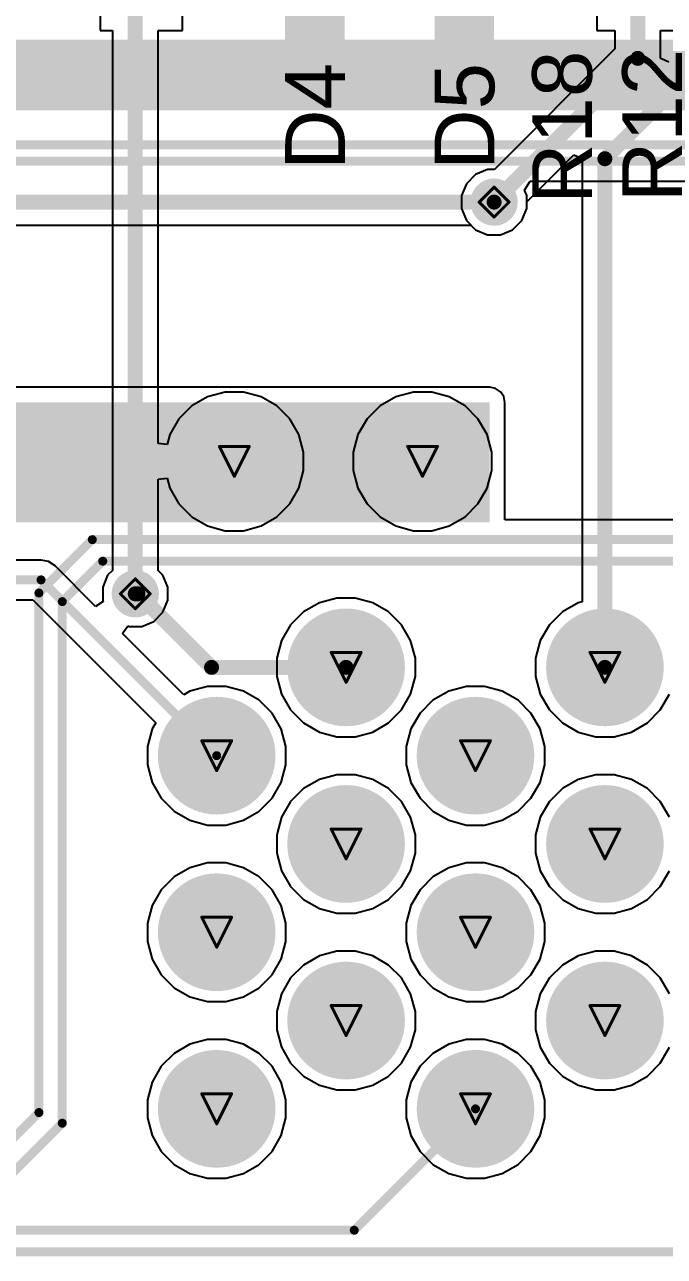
# Model space of a CAD drawing. Header units: inches. Extents: x -31 to 249, y -28 to 261.
# Drawn here: x 68.52 to 79.4, y 13.56 to 34.49 of the extents above; entities that cross this region are included whole.
import ezdxf

# ---------------------------------------------------------------- set-up
doc = ezdxf.new("R2010")
doc.units = ezdxf.units.IN
for name, color, linetype in [('Bottom Layer', 5, 'Continuous'), ('Bottom Solder', 6, 'Continuous'), ('Drill Drawing', 1, 'Continuous'), ('Multi-Layer', 9, 'Continuous'), ('Pad Holes', 156, 'Continuous'), ('Top Layer', 1, 'Continuous'), ('Top Overlay', 2, 'Continuous'), ('Top Paste', 8, 'Continuous'), ('Top Solder', 216, 'Continuous'), ('Via Holes', 16, 'Continuous')]:
    doc.layers.add(name, color=color, linetype=linetype)
doc.styles.add('Arial', font='', dxfattribs={"height": 0.2})
doc.styles.get('Arial').set_extended_font_data('Arial')

# ---------------------------------------------------------------- blocks, each defined once
blk = doc.blocks.new('SOD_323_32')
at = {"layer": 'Top Layer'}
for points in [[(-0.75, -0.45), (-1.55, -0.45), (-1.55, 0.45), (-0.75, 0.45)], [(1.55, -0.45), (0.75, -0.45), (0.75, 0.45), (1.55, 0.45)]]:
    blk.add_hatch(color=1, dxfattribs=at).paths.add_polyline_path(points)
at = {"layer": 'Top Overlay'}
for points in [[(-2.007, 0.482), (-0.914, 0.482), (-0.914, 0.787), (-2.007, 0.787)], [(-2.007, -0.508), (-1.575, -0.508), (-1.575, 0.508), (-2.007, 0.508)], [(-2.007, -0.788), (-0.914, -0.788), (-0.914, -0.483), (-2.007, -0.483)]]:
    blk.add_hatch(color=2, dxfattribs=at).paths.add_polyline_path(points)
at = {"layer": 'Top Paste'}
for points in [[(-0.75, -0.45), (-1.55, -0.45), (-1.55, 0.45), (-0.75, 0.45)], [(1.55, -0.45), (0.75, -0.45), (0.75, 0.45), (1.55, 0.45)]]:
    blk.add_hatch(color=8, dxfattribs=at).paths.add_polyline_path(points)
at = {"layer": 'Top Solder'}
for points in [[(-0.695, -0.505), (-1.605, -0.505), (-1.605, 0.505), (-0.695, 0.505)], [(1.605, -0.505), (0.695, -0.505), (0.695, 0.505), (1.605, 0.505)]]:
    blk.add_hatch(color=216, dxfattribs=at).paths.add_polyline_path(points)
at = {"layer": 'Top Overlay', "const_width": 0.127}
for points in [[(0.94, 0.737), (-0.914, 0.737)], [(0.94, 0.559), (0.94, 0.737)], [(0.94, -0.737), (0.94, -0.559)], [(0.94, -0.737), (-0.914, -0.737)]]:
    blk.add_lwpolyline(points, dxfattribs=at)
at = {"layer": 'Top Overlay', "const_width": 0.0635}
for points in [[(-0.946, 0.737, 1), (-0.883, 0.737, 1)], [(0.908, 0.737, 1), (0.972, 0.737, 1)], [(0.908, 0.737, 1), (0.972, 0.737, 1)], [(0.908, 0.559, 1), (0.972, 0.559, 1)], [(0.908, -0.559, 1), (0.972, -0.559, 1)], [(-0.946, -0.737, 1), (-0.883, -0.737, 1)], [(0.908, -0.737, 1), (0.972, -0.737, 1)], [(0.908, -0.737, 1), (0.972, -0.737, 1)]]:
    blk.add_lwpolyline(points, format="xyb", close=True, dxfattribs=at)
blk = doc.blocks.new('SOD_323_33')
at = {"layer": 'Top Layer'}
for points in [[(-0.75, -0.45), (-1.55, -0.45), (-1.55, 0.45), (-0.75, 0.45)], [(1.55, -0.45), (0.75, -0.45), (0.75, 0.45), (1.55, 0.45)]]:
    blk.add_hatch(color=1, dxfattribs=at).paths.add_polyline_path(points)
at = {"layer": 'Top Overlay'}
for points in [[(-2.007, 0.482), (-0.915, 0.482), (-0.915, 0.787), (-2.007, 0.787)], [(-2.007, -0.508), (-1.576, -0.508), (-1.576, 0.508), (-2.007, 0.508)], [(-2.007, -0.788), (-0.915, -0.788), (-0.915, -0.483), (-2.007, -0.483)]]:
    blk.add_hatch(color=2, dxfattribs=at).paths.add_polyline_path(points)
at = {"layer": 'Top Paste'}
for points in [[(-0.75, -0.45), (-1.55, -0.45), (-1.55, 0.45), (-0.75, 0.45)], [(1.55, -0.45), (0.75, -0.45), (0.75, 0.45), (1.55, 0.45)]]:
    blk.add_hatch(color=8, dxfattribs=at).paths.add_polyline_path(points)
at = {"layer": 'Top Solder'}
for points in [[(-0.695, -0.505), (-1.605, -0.505), (-1.605, 0.505), (-0.695, 0.505)], [(1.605, -0.505), (0.695, -0.505), (0.695, 0.505), (1.605, 0.505)]]:
    blk.add_hatch(color=216, dxfattribs=at).paths.add_polyline_path(points)
at = {"layer": 'Top Overlay', "const_width": 0.127}
for points in [[(0.94, 0.737), (-0.914, 0.737)], [(0.94, 0.559), (0.94, 0.737)], [(0.94, -0.737), (0.94, -0.559)], [(0.94, -0.737), (-0.914, -0.737)]]:
    blk.add_lwpolyline(points, dxfattribs=at)
at = {"layer": 'Top Overlay', "const_width": 0.0635}
for points in [[(-0.946, 0.737, 1), (-0.883, 0.737, 1)], [(0.908, 0.737, 1), (0.972, 0.737, 1)], [(0.908, 0.737, 1), (0.972, 0.737, 1)], [(0.908, 0.559, 1), (0.972, 0.559, 1)], [(0.908, -0.559, 1), (0.972, -0.559, 1)], [(-0.946, -0.737, 1), (-0.883, -0.737, 1)], [(0.908, -0.737, 1), (0.972, -0.737, 1)], [(0.908, -0.737, 1), (0.972, -0.737, 1)]]:
    blk.add_lwpolyline(points, format="xyb", close=True, dxfattribs=at)
blk = doc.blocks.new('1_1376430_8_40')
at = {"layer": 'Bottom Layer'}
h = blk.add_hatch(color=5, dxfattribs=at)
edge = h.paths.add_edge_path()
edge.add_arc((4.55, 8.225), 1, 0, 360)
h = blk.add_hatch(color=5, dxfattribs=at)
edge = h.paths.add_edge_path()
edge.add_arc((7.75, 8.225), 1, 0, 360)
h = blk.add_hatch(color=5, dxfattribs=at)
edge = h.paths.add_edge_path()
edge.add_arc((6.45, 4.725), 1, 0, 360)
h = blk.add_hatch(color=5, dxfattribs=at)
edge = h.paths.add_edge_path()
edge.add_arc((10.85, 4.725), 1, 0, 360)
h = blk.add_hatch(color=5, dxfattribs=at)
edge = h.paths.add_edge_path()
edge.add_arc((4.25, 3.225), 1, 0, 360)
h = blk.add_hatch(color=5, dxfattribs=at)
edge = h.paths.add_edge_path()
edge.add_arc((8.65, 3.225), 1, 0, 360)
h = blk.add_hatch(color=5, dxfattribs=at)
edge = h.paths.add_edge_path()
edge.add_arc((6.45, 1.725), 1, 0, 360)
h = blk.add_hatch(color=5, dxfattribs=at)
edge = h.paths.add_edge_path()
edge.add_arc((10.85, 1.725), 1, 0, 360)
h = blk.add_hatch(color=5, dxfattribs=at)
edge = h.paths.add_edge_path()
edge.add_arc((4.25, 0.225), 1, 0, 360)
h = blk.add_hatch(color=5, dxfattribs=at)
edge = h.paths.add_edge_path()
edge.add_arc((8.65, 0.225), 1, 0, 360)
h = blk.add_hatch(color=5, dxfattribs=at)
edge = h.paths.add_edge_path()
edge.add_arc((6.45, -1.275), 1, 0, 360)
h = blk.add_hatch(color=5, dxfattribs=at)
edge = h.paths.add_edge_path()
edge.add_arc((10.85, -1.275), 1, 0, 360)
h = blk.add_hatch(color=5, dxfattribs=at)
edge = h.paths.add_edge_path()
edge.add_arc((4.25, -2.775), 1, 0, 360)
h = blk.add_hatch(color=5, dxfattribs=at)
edge = h.paths.add_edge_path()
edge.add_arc((8.65, -2.775), 1, 0, 360)
at = {"layer": 'Bottom Solder'}
h = blk.add_hatch(color=6, dxfattribs=at)
edge = h.paths.add_edge_path()
edge.add_arc((4.55, 8.225), 1, 0, 360)
h = blk.add_hatch(color=6, dxfattribs=at)
edge = h.paths.add_edge_path()
edge.add_arc((7.75, 8.225), 1, 0, 360)
h = blk.add_hatch(color=6, dxfattribs=at)
edge = h.paths.add_edge_path()
edge.add_arc((6.45, 4.725), 1, 0, 360)
h = blk.add_hatch(color=6, dxfattribs=at)
edge = h.paths.add_edge_path()
edge.add_arc((10.85, 4.725), 1, 0, 360)
h = blk.add_hatch(color=6, dxfattribs=at)
edge = h.paths.add_edge_path()
edge.add_arc((4.25, 3.225), 1, 0, 360)
h = blk.add_hatch(color=6, dxfattribs=at)
edge = h.paths.add_edge_path()
edge.add_arc((8.65, 3.225), 1, 0, 360)
h = blk.add_hatch(color=6, dxfattribs=at)
edge = h.paths.add_edge_path()
edge.add_arc((6.45, 1.725), 1, 0, 360)
h = blk.add_hatch(color=6, dxfattribs=at)
edge = h.paths.add_edge_path()
edge.add_arc((10.85, 1.725), 1, 0, 360)
h = blk.add_hatch(color=6, dxfattribs=at)
edge = h.paths.add_edge_path()
edge.add_arc((4.25, 0.225), 1, 0, 360)
h = blk.add_hatch(color=6, dxfattribs=at)
edge = h.paths.add_edge_path()
edge.add_arc((8.65, 0.225), 1, 0, 360)
h = blk.add_hatch(color=6, dxfattribs=at)
edge = h.paths.add_edge_path()
edge.add_arc((6.45, -1.275), 1, 0, 360)
h = blk.add_hatch(color=6, dxfattribs=at)
edge = h.paths.add_edge_path()
edge.add_arc((10.85, -1.275), 1, 0, 360)
h = blk.add_hatch(color=6, dxfattribs=at)
edge = h.paths.add_edge_path()
edge.add_arc((4.25, -2.775), 1, 0, 360)
h = blk.add_hatch(color=6, dxfattribs=at)
edge = h.paths.add_edge_path()
edge.add_arc((8.65, -2.775), 1, 0, 360)
at = {"layer": 'Multi-Layer'}
h = blk.add_hatch(color=9, dxfattribs=at)
edge = h.paths.add_edge_path()
edge.add_arc((4.55, 8.225), 1, 0, 360)
h = blk.add_hatch(color=9, dxfattribs=at)
edge = h.paths.add_edge_path()
edge.add_arc((7.75, 8.225), 1, 0, 360)
h = blk.add_hatch(color=9, dxfattribs=at)
edge = h.paths.add_edge_path()
edge.add_arc((6.45, 4.725), 1, 0, 360)
h = blk.add_hatch(color=9, dxfattribs=at)
edge = h.paths.add_edge_path()
edge.add_arc((10.85, 4.725), 1, 0, 360)
h = blk.add_hatch(color=9, dxfattribs=at)
edge = h.paths.add_edge_path()
edge.add_arc((4.25, 3.225), 1, 0, 360)
h = blk.add_hatch(color=9, dxfattribs=at)
edge = h.paths.add_edge_path()
edge.add_arc((8.65, 3.225), 1, 0, 360)
h = blk.add_hatch(color=9, dxfattribs=at)
edge = h.paths.add_edge_path()
edge.add_arc((6.45, 1.725), 1, 0, 360)
h = blk.add_hatch(color=9, dxfattribs=at)
edge = h.paths.add_edge_path()
edge.add_arc((10.85, 1.725), 1, 0, 360)
h = blk.add_hatch(color=9, dxfattribs=at)
edge = h.paths.add_edge_path()
edge.add_arc((4.25, 0.225), 1, 0, 360)
h = blk.add_hatch(color=9, dxfattribs=at)
edge = h.paths.add_edge_path()
edge.add_arc((8.65, 0.225), 1, 0, 360)
h = blk.add_hatch(color=9, dxfattribs=at)
edge = h.paths.add_edge_path()
edge.add_arc((6.45, -1.275), 1, 0, 360)
h = blk.add_hatch(color=9, dxfattribs=at)
edge = h.paths.add_edge_path()
edge.add_arc((10.85, -1.275), 1, 0, 360)
h = blk.add_hatch(color=9, dxfattribs=at)
edge = h.paths.add_edge_path()
edge.add_arc((4.25, -2.775), 1, 0, 360)
h = blk.add_hatch(color=9, dxfattribs=at)
edge = h.paths.add_edge_path()
edge.add_arc((8.65, -2.775), 1, 0, 360)
at = {"layer": 'Pad Holes'}
h = blk.add_hatch(color=7, dxfattribs=at)
edge = h.paths.add_edge_path()
edge.add_arc((4.55, 8.225), 0.605, 0, 360)
h = blk.add_hatch(color=7, dxfattribs=at)
edge = h.paths.add_edge_path()
edge.add_arc((7.75, 8.225), 0.605, 0, 360)
h = blk.add_hatch(color=7, dxfattribs=at)
edge = h.paths.add_edge_path()
edge.add_arc((6.45, 4.725), 0.605, 0, 360)
h = blk.add_hatch(color=7, dxfattribs=at)
edge = h.paths.add_edge_path()
edge.add_arc((10.85, 4.725), 0.605, 0, 360)
h = blk.add_hatch(color=7, dxfattribs=at)
edge = h.paths.add_edge_path()
edge.add_arc((4.25, 3.225), 0.605, 0, 360)
h = blk.add_hatch(color=7, dxfattribs=at)
edge = h.paths.add_edge_path()
edge.add_arc((8.65, 3.225), 0.605, 0, 360)
h = blk.add_hatch(color=7, dxfattribs=at)
edge = h.paths.add_edge_path()
edge.add_arc((6.45, 1.725), 0.605, 0, 360)
h = blk.add_hatch(color=7, dxfattribs=at)
edge = h.paths.add_edge_path()
edge.add_arc((10.85, 1.725), 0.605, 0, 360)
h = blk.add_hatch(color=7, dxfattribs=at)
edge = h.paths.add_edge_path()
edge.add_arc((4.25, 0.225), 0.605, 0, 360)
h = blk.add_hatch(color=7, dxfattribs=at)
edge = h.paths.add_edge_path()
edge.add_arc((8.65, 0.225), 0.605, 0, 360)
h = blk.add_hatch(color=7, dxfattribs=at)
edge = h.paths.add_edge_path()
edge.add_arc((6.45, -1.275), 0.605, 0, 360)
h = blk.add_hatch(color=7, dxfattribs=at)
edge = h.paths.add_edge_path()
edge.add_arc((10.85, -1.275), 0.605, 0, 360)
h = blk.add_hatch(color=7, dxfattribs=at)
edge = h.paths.add_edge_path()
edge.add_arc((4.25, -2.775), 0.605, 0, 360)
h = blk.add_hatch(color=7, dxfattribs=at)
edge = h.paths.add_edge_path()
edge.add_arc((8.65, -2.775), 0.605, 0, 360)
at = {"layer": 'Top Layer'}
h = blk.add_hatch(color=1, dxfattribs=at)
edge = h.paths.add_edge_path()
edge.add_arc((4.55, 8.225), 1, 0, 360)
h = blk.add_hatch(color=1, dxfattribs=at)
edge = h.paths.add_edge_path()
edge.add_arc((7.75, 8.225), 1, 0, 360)
h = blk.add_hatch(color=1, dxfattribs=at)
edge = h.paths.add_edge_path()
edge.add_arc((6.45, 4.725), 1, 0, 360)
h = blk.add_hatch(color=1, dxfattribs=at)
edge = h.paths.add_edge_path()
edge.add_arc((10.85, 4.725), 1, 0, 360)
h = blk.add_hatch(color=1, dxfattribs=at)
edge = h.paths.add_edge_path()
edge.add_arc((4.25, 3.225), 1, 0, 360)
h = blk.add_hatch(color=1, dxfattribs=at)
edge = h.paths.add_edge_path()
edge.add_arc((8.65, 3.225), 1, 0, 360)
h = blk.add_hatch(color=1, dxfattribs=at)
edge = h.paths.add_edge_path()
edge.add_arc((6.45, 1.725), 1, 0, 360)
h = blk.add_hatch(color=1, dxfattribs=at)
edge = h.paths.add_edge_path()
edge.add_arc((10.85, 1.725), 1, 0, 360)
h = blk.add_hatch(color=1, dxfattribs=at)
edge = h.paths.add_edge_path()
edge.add_arc((4.25, 0.225), 1, 0, 360)
h = blk.add_hatch(color=1, dxfattribs=at)
edge = h.paths.add_edge_path()
edge.add_arc((8.65, 0.225), 1, 0, 360)
h = blk.add_hatch(color=1, dxfattribs=at)
edge = h.paths.add_edge_path()
edge.add_arc((6.45, -1.275), 1, 0, 360)
h = blk.add_hatch(color=1, dxfattribs=at)
edge = h.paths.add_edge_path()
edge.add_arc((10.85, -1.275), 1, 0, 360)
h = blk.add_hatch(color=1, dxfattribs=at)
edge = h.paths.add_edge_path()
edge.add_arc((4.25, -2.775), 1, 0, 360)
h = blk.add_hatch(color=1, dxfattribs=at)
edge = h.paths.add_edge_path()
edge.add_arc((8.65, -2.775), 1, 0, 360)
at = {"layer": 'Top Solder'}
h = blk.add_hatch(color=216, dxfattribs=at)
edge = h.paths.add_edge_path()
edge.add_arc((4.55, 8.225), 1, 0, 360)
h = blk.add_hatch(color=216, dxfattribs=at)
edge = h.paths.add_edge_path()
edge.add_arc((7.75, 8.225), 1, 0, 360)
h = blk.add_hatch(color=216, dxfattribs=at)
edge = h.paths.add_edge_path()
edge.add_arc((6.45, 4.725), 1, 0, 360)
h = blk.add_hatch(color=216, dxfattribs=at)
edge = h.paths.add_edge_path()
edge.add_arc((10.85, 4.725), 1, 0, 360)
h = blk.add_hatch(color=216, dxfattribs=at)
edge = h.paths.add_edge_path()
edge.add_arc((4.25, 3.225), 1, 0, 360)
h = blk.add_hatch(color=216, dxfattribs=at)
edge = h.paths.add_edge_path()
edge.add_arc((8.65, 3.225), 1, 0, 360)
h = blk.add_hatch(color=216, dxfattribs=at)
edge = h.paths.add_edge_path()
edge.add_arc((6.45, 1.725), 1, 0, 360)
h = blk.add_hatch(color=216, dxfattribs=at)
edge = h.paths.add_edge_path()
edge.add_arc((10.85, 1.725), 1, 0, 360)
h = blk.add_hatch(color=216, dxfattribs=at)
edge = h.paths.add_edge_path()
edge.add_arc((4.25, 0.225), 1, 0, 360)
h = blk.add_hatch(color=216, dxfattribs=at)
edge = h.paths.add_edge_path()
edge.add_arc((8.65, 0.225), 1, 0, 360)
h = blk.add_hatch(color=216, dxfattribs=at)
edge = h.paths.add_edge_path()
edge.add_arc((6.45, -1.275), 1, 0, 360)
h = blk.add_hatch(color=216, dxfattribs=at)
edge = h.paths.add_edge_path()
edge.add_arc((10.85, -1.275), 1, 0, 360)
h = blk.add_hatch(color=216, dxfattribs=at)
edge = h.paths.add_edge_path()
edge.add_arc((4.25, -2.775), 1, 0, 360)
h = blk.add_hatch(color=216, dxfattribs=at)
edge = h.paths.add_edge_path()
edge.add_arc((8.65, -2.775), 1, 0, 360)

msp = doc.modelspace()

# ---------------------------------------------------------------- hatches: boundary and pattern name
at = {"layer": 'Bottom Layer'}
for points in [[(17.501, 33.029), (101.649, 33.029), (101.649, 34.23), (17.501, 34.23)], [(66.852, 26.029), (76.426, 26.029), (76.426, 28.067), (66.852, 28.067)]]:
    msp.add_hatch(color=5, dxfattribs=at).paths.add_polyline_path(points)
h = msp.add_hatch(color=5, dxfattribs=at)
edge = h.paths.add_edge_path()
edge.add_arc((76.501, 31.471), 0.3, 0, 360)
h = msp.add_hatch(color=5, dxfattribs=at)
edge = h.paths.add_edge_path()
edge.add_arc((70.401, 24.817), 0.3, 0, 360)
at = {"layer": 'Bottom Solder'}
h = msp.add_hatch(color=6, dxfattribs=at)
edge = h.paths.add_edge_path()
edge.add_arc((76.501, 31.471), 0.402, 0, 360)
h = msp.add_hatch(color=6, dxfattribs=at)
edge = h.paths.add_edge_path()
edge.add_arc((70.401, 24.817), 0.402, 0, 360)
at = {"layer": 'Top Layer'}
h = msp.add_hatch(color=1, dxfattribs=at)
edge = h.paths.add_edge_path()
edge.add_arc((76.501, 31.471), 0.3, 0, 360)
h = msp.add_hatch(color=1, dxfattribs=at)
edge = h.paths.add_edge_path()
edge.add_arc((70.401, 24.817), 0.3, 0, 360)
at = {"layer": 'Top Solder'}
h = msp.add_hatch(color=216, dxfattribs=at)
edge = h.paths.add_edge_path()
edge.add_arc((76.501, 31.471), 0.402, 0, 360)
h = msp.add_hatch(color=216, dxfattribs=at)
edge = h.paths.add_edge_path()
edge.add_arc((70.401, 24.817), 0.402, 0, 360)
at = {"layer": 'Via Holes'}
h = msp.add_hatch(color=7, dxfattribs=at)
edge = h.paths.add_edge_path()
edge.add_arc((76.501, 31.471), 0.15, 0, 360)
h = msp.add_hatch(color=7, dxfattribs=at)
edge = h.paths.add_edge_path()
edge.add_arc((70.401, 24.817), 0.15, 0, 360)

# ---------------------------------------------------------------- linework, layer by layer
at = {"layer": 'Bottom Layer'}
for p, q in [((77.016, 31.676), (77.117, 31.829)), ((77.117, 31.829), (80.689, 31.829)), ((77.055, 31.581), (77.016, 31.676)), ((77.055, 31.36), (77.055, 31.581)), ((76.971, 31.157), (77.055, 31.36)), ((65.591, 31.082), (76.106, 31.082)), ((76.106, 31.082), (76.187, 31.001)), ((76.187, 31.001), (76.391, 30.917)), ((76.611, 30.917), (76.815, 31.001)), ((76.815, 31.001), (76.971, 31.157)), ((76.391, 30.917), (76.611, 30.917)), ((76.426, 28.326), (66.852, 28.326)), ((76.525, 28.306), (76.426, 28.326)), ((76.609, 28.25), (76.525, 28.306)), ((76.666, 28.166), (76.609, 28.25)), ((76.685, 28.067), (76.666, 28.166)), ((76.685, 26.074), (76.685, 28.067)), ((83.996, 26.074), (76.685, 26.074))]:
    msp.add_line(p, q, dxfattribs=at)
for points, const_width in [([(59.563, 32.445), (113.369, 32.445)], 0.152), ([(59.8, 32.165), (113.607, 32.165)], 0.152), ([(65.43, 31.471), (76.501, 31.471)], 0.254), ([(68.763, 24.83), (69.67, 25.737)], 0.152), ([(69.67, 25.737), (92.658, 25.737)], 0.152), ([(69.16, 24.684), (69.848, 25.371)], 0.152), ([(69.848, 25.371), (92.862, 25.371)], 0.152), ([(68.763, 16.004), (68.763, 24.83)], 0.152), ([(70.401, 24.817), (70.447, 24.817)], 0.254), ([(70.447, 24.817), (71.698, 23.567)], 0.254), ([(69.16, 15.823), (69.16, 24.684)], 0.152), ([(71.698, 23.567), (73.985, 23.567)], 0.254), ([(74.123, 14.005), (76.185, 16.067)], 0.152), ([(67.494, 14.735), (68.763, 16.004)], 0.152), ([(67.694, 14.357), (69.16, 15.823)], 0.152), ([(50.726, 14.005), (74.123, 14.005)], 0.152), ([(42.363, 13.637), (86.955, 13.637)], 0.152)]:
    msp.add_lwpolyline(points, dxfattribs=dict(at, const_width=const_width))
for points, const_width in [([(76.438, 31.471, 1), (76.565, 31.471, 1)], 0.127), ([(69.632, 25.737, 1), (69.708, 25.737, 1)], 0.0762), ([(69.632, 25.737, 1), (69.708, 25.737, 1)], 0.0762), ([(69.81, 25.371, 1), (69.886, 25.371, 1)], 0.0762), ([(69.81, 25.371, 1), (69.886, 25.371, 1)], 0.0762), ([(68.725, 24.83, 1), (68.801, 24.83, 1)], 0.0762), ([(68.725, 24.83, 1), (68.801, 24.83, 1)], 0.0762), ([(70.337, 24.817, 1), (70.464, 24.817, 1)], 0.127), ([(70.383, 24.817, 1), (70.51, 24.817, 1)], 0.127), ([(70.383, 24.817, 1), (70.51, 24.817, 1)], 0.127), ([(69.122, 24.684, 1), (69.198, 24.684, 1)], 0.0762), ([(69.122, 24.684, 1), (69.198, 24.684, 1)], 0.0762), ([(71.634, 23.567, 1), (71.761, 23.567, 1)], 0.127), ([(71.634, 23.567, 1), (71.761, 23.567, 1)], 0.127), ([(73.921, 23.567, 1), (74.048, 23.567, 1)], 0.127), ([(76.147, 16.067, 1), (76.223, 16.067, 1)], 0.0762), ([(68.725, 16.004, 1), (68.801, 16.004, 1)], 0.0762), ([(68.725, 16.004, 1), (68.801, 16.004, 1)], 0.0762), ([(69.122, 15.823, 1), (69.198, 15.823, 1)], 0.0762), ([(69.122, 15.823, 1), (69.198, 15.823, 1)], 0.0762), ([(74.085, 14.005, 1), (74.161, 14.005, 1)], 0.0762), ([(74.085, 14.005, 1), (74.161, 14.005, 1)], 0.0762)]:
    msp.add_lwpolyline(points, format="xyb", close=True, dxfattribs=dict(at, const_width=const_width))
at = {"layer": 'Drill Drawing', "const_width": 0.0508}
for points in [[(76.247, 31.471), (76.501, 31.725)], [(76.501, 31.725), (76.755, 31.471)], [(76.247, 31.471), (76.501, 31.217)], [(76.501, 31.217), (76.755, 31.471)], [(71.831, 27.321), (72.339, 27.321)], [(71.831, 27.321), (72.085, 26.813)], [(72.085, 26.813), (72.339, 27.321)], [(75.031, 27.321), (75.539, 27.321)], [(75.031, 27.321), (75.285, 26.813)], [(75.285, 26.813), (75.539, 27.321)], [(70.147, 24.817), (70.401, 25.071)], [(70.401, 25.071), (70.655, 24.817)], [(70.147, 24.817), (70.401, 24.563)], [(70.401, 24.563), (70.655, 24.817)], [(73.731, 23.821), (74.239, 23.821)], [(73.731, 23.821), (73.985, 23.313)], [(73.985, 23.313), (74.239, 23.821)], [(78.131, 23.821), (78.639, 23.821)], [(78.131, 23.821), (78.385, 23.313)], [(78.385, 23.313), (78.639, 23.821)], [(71.531, 22.321), (72.039, 22.321)], [(71.531, 22.321), (71.785, 21.813)], [(71.785, 21.813), (72.039, 22.321)], [(75.931, 22.321), (76.439, 22.321)], [(75.931, 22.321), (76.185, 21.813)], [(76.185, 21.813), (76.439, 22.321)], [(73.731, 20.821), (74.239, 20.821)], [(73.731, 20.821), (73.985, 20.313)], [(73.985, 20.313), (74.239, 20.821)], [(78.131, 20.821), (78.639, 20.821)], [(78.131, 20.821), (78.385, 20.313)], [(78.385, 20.313), (78.639, 20.821)], [(71.531, 19.321), (72.039, 19.321)], [(71.531, 19.321), (71.785, 18.813)], [(71.785, 18.813), (72.039, 19.321)], [(75.931, 19.321), (76.439, 19.321)], [(75.931, 19.321), (76.185, 18.813)], [(76.185, 18.813), (76.439, 19.321)], [(73.731, 17.821), (74.239, 17.821)], [(73.731, 17.821), (73.985, 17.313)], [(73.985, 17.313), (74.239, 17.821)], [(78.131, 17.821), (78.639, 17.821)], [(78.131, 17.821), (78.385, 17.313)], [(78.385, 17.313), (78.639, 17.821)], [(71.531, 16.321), (72.039, 16.321)], [(71.531, 16.321), (71.785, 15.813)], [(71.785, 15.813), (72.039, 16.321)], [(75.931, 16.321), (76.439, 16.321)], [(75.931, 16.321), (76.185, 15.813)], [(76.185, 15.813), (76.439, 16.321)]]:
    msp.add_lwpolyline(points, dxfattribs=at)
at = {"layer": 'Drill Drawing', "const_width": 0.0254}
for points in [[(76.488, 31.725, 1), (76.514, 31.725, 1)], [(76.488, 31.725, 1), (76.514, 31.725, 1)], [(76.234, 31.471, 1), (76.26, 31.471, 1)], [(76.234, 31.471, 1), (76.26, 31.471, 1)], [(76.742, 31.471, 1), (76.768, 31.471, 1)], [(76.742, 31.471, 1), (76.768, 31.471, 1)], [(76.488, 31.217, 1), (76.514, 31.217, 1)], [(76.488, 31.217, 1), (76.514, 31.217, 1)], [(71.818, 27.321, 1), (71.844, 27.321, 1)], [(71.818, 27.321, 1), (71.844, 27.321, 1)], [(72.326, 27.321, 1), (72.352, 27.321, 1)], [(72.326, 27.321, 1), (72.352, 27.321, 1)], [(75.018, 27.321, 1), (75.043, 27.321, 1)], [(75.018, 27.321, 1), (75.043, 27.321, 1)], [(75.526, 27.321, 1), (75.551, 27.321, 1)], [(75.526, 27.321, 1), (75.551, 27.321, 1)], [(72.072, 26.813, 1), (72.098, 26.813, 1)], [(72.072, 26.813, 1), (72.098, 26.813, 1)], [(75.272, 26.813, 1), (75.297, 26.813, 1)], [(75.272, 26.813, 1), (75.297, 26.813, 1)], [(70.388, 25.071, 1), (70.413, 25.071, 1)], [(70.388, 25.071, 1), (70.413, 25.071, 1)], [(70.134, 24.817, 1), (70.159, 24.817, 1)], [(70.134, 24.817, 1), (70.159, 24.817, 1)], [(70.642, 24.817, 1), (70.667, 24.817, 1)], [(70.642, 24.817, 1), (70.667, 24.817, 1)], [(70.388, 24.563, 1), (70.413, 24.563, 1)], [(70.388, 24.563, 1), (70.413, 24.563, 1)], [(73.718, 23.821, 1), (73.744, 23.821, 1)], [(73.718, 23.821, 1), (73.744, 23.821, 1)], [(74.226, 23.821, 1), (74.252, 23.821, 1)], [(74.226, 23.821, 1), (74.252, 23.821, 1)], [(78.118, 23.821, 1), (78.143, 23.821, 1)], [(78.118, 23.821, 1), (78.143, 23.821, 1)], [(78.626, 23.821, 1), (78.651, 23.821, 1)], [(78.626, 23.821, 1), (78.651, 23.821, 1)], [(73.972, 23.313, 1), (73.998, 23.313, 1)], [(73.972, 23.313, 1), (73.998, 23.313, 1)], [(78.372, 23.313, 1), (78.397, 23.313, 1)], [(78.372, 23.313, 1), (78.397, 23.313, 1)], [(71.518, 22.321, 1), (71.544, 22.321, 1)], [(71.518, 22.321, 1), (71.544, 22.321, 1)], [(72.026, 22.321, 1), (72.052, 22.321, 1)], [(72.026, 22.321, 1), (72.052, 22.321, 1)], [(75.918, 22.321, 1), (75.943, 22.321, 1)], [(75.918, 22.321, 1), (75.943, 22.321, 1)], [(76.426, 22.321, 1), (76.451, 22.321, 1)], [(76.426, 22.321, 1), (76.451, 22.321, 1)], [(71.772, 21.813, 1), (71.798, 21.813, 1)], [(71.772, 21.813, 1), (71.798, 21.813, 1)], [(76.172, 21.813, 1), (76.197, 21.813, 1)], [(76.172, 21.813, 1), (76.197, 21.813, 1)], [(73.718, 20.821, 1), (73.744, 20.821, 1)], [(73.718, 20.821, 1), (73.744, 20.821, 1)], [(74.226, 20.821, 1), (74.252, 20.821, 1)], [(74.226, 20.821, 1), (74.252, 20.821, 1)], [(78.118, 20.821, 1), (78.143, 20.821, 1)], [(78.118, 20.821, 1), (78.143, 20.821, 1)], [(78.626, 20.821, 1), (78.651, 20.821, 1)], [(78.626, 20.821, 1), (78.651, 20.821, 1)], [(73.972, 20.313, 1), (73.998, 20.313, 1)], [(73.972, 20.313, 1), (73.998, 20.313, 1)], [(78.372, 20.313, 1), (78.397, 20.313, 1)], [(78.372, 20.313, 1), (78.397, 20.313, 1)], [(71.518, 19.321, 1), (71.544, 19.321, 1)], [(71.518, 19.321, 1), (71.544, 19.321, 1)], [(72.026, 19.321, 1), (72.052, 19.321, 1)], [(72.026, 19.321, 1), (72.052, 19.321, 1)], [(75.918, 19.321, 1), (75.943, 19.321, 1)], [(75.918, 19.321, 1), (75.943, 19.321, 1)], [(76.426, 19.321, 1), (76.451, 19.321, 1)], [(76.426, 19.321, 1), (76.451, 19.321, 1)], [(71.772, 18.813, 1), (71.798, 18.813, 1)], [(71.772, 18.813, 1), (71.798, 18.813, 1)], [(76.172, 18.813, 1), (76.197, 18.813, 1)], [(76.172, 18.813, 1), (76.197, 18.813, 1)], [(73.718, 17.821, 1), (73.744, 17.821, 1)], [(73.718, 17.821, 1), (73.744, 17.821, 1)], [(74.226, 17.821, 1), (74.252, 17.821, 1)], [(74.226, 17.821, 1), (74.252, 17.821, 1)], [(78.118, 17.821, 1), (78.143, 17.821, 1)], [(78.118, 17.821, 1), (78.143, 17.821, 1)], [(78.626, 17.821, 1), (78.651, 17.821, 1)], [(78.626, 17.821, 1), (78.651, 17.821, 1)], [(73.972, 17.313, 1), (73.998, 17.313, 1)], [(73.972, 17.313, 1), (73.998, 17.313, 1)], [(78.372, 17.313, 1), (78.397, 17.313, 1)], [(78.372, 17.313, 1), (78.397, 17.313, 1)], [(71.518, 16.321, 1), (71.544, 16.321, 1)], [(71.518, 16.321, 1), (71.544, 16.321, 1)], [(72.026, 16.321, 1), (72.052, 16.321, 1)], [(72.026, 16.321, 1), (72.052, 16.321, 1)], [(75.918, 16.321, 1), (75.943, 16.321, 1)], [(75.918, 16.321, 1), (75.943, 16.321, 1)], [(76.426, 16.321, 1), (76.451, 16.321, 1)], [(76.426, 16.321, 1), (76.451, 16.321, 1)], [(71.772, 15.813, 1), (71.798, 15.813, 1)], [(71.772, 15.813, 1), (71.798, 15.813, 1)], [(76.172, 15.813, 1), (76.197, 15.813, 1)], [(76.172, 15.813, 1), (76.197, 15.813, 1)]]:
    msp.add_lwpolyline(points, format="xyb", close=True, dxfattribs=at)
at = {"layer": 'Top Layer'}
for p, q in [((69.805, 35.654), (69.805, 34.384)), ((71.202, 34.384), (71.202, 35.654)), ((78.245, 35.654), (78.245, 34.384)), ((69.805, 34.384), (70.012, 34.384)), ((70.012, 34.384), (70.012, 25.212)), ((70.789, 27.371), (70.789, 34.384)), ((70.789, 34.384), (71.202, 34.384)), ((78.245, 34.384), (78.555, 34.384)), ((78.555, 34.384), (78.555, 34.074)), ((79.332, 33.919), (79.332, 34.384)), ((79.332, 34.384), (79.642, 34.384)), ((78.555, 34.074), (76.506, 32.025)), ((79.347, 33.906), (79.332, 33.919)), ((79.474, 33.846), (79.347, 33.906)), ((77.055, 31.475), (77.854, 32.274)), ((77.854, 32.274), (77.981, 32.215)), ((76.391, 32.025), (76.187, 31.94)), ((76.506, 32.025), (76.391, 32.025)), ((77.981, 32.215), (77.996, 32.201)), ((77.996, 32.201), (77.996, 24.682)), ((76.187, 31.94), (76.031, 31.784)), ((76.031, 31.784), (75.947, 31.581)), ((75.947, 31.581), (75.947, 31.36)), ((77.055, 31.36), (77.055, 31.475)), ((75.947, 31.36), (76.031, 31.157)), ((76.971, 31.157), (77.055, 31.36)), ((76.031, 31.157), (76.187, 31.001)), ((76.187, 31.001), (76.391, 30.917)), ((76.611, 30.917), (76.815, 31.001)), ((76.815, 31.001), (76.971, 31.157)), ((76.391, 30.917), (76.611, 30.917)), ((71.63, 28.164), (71.362, 28.009)), ((71.93, 28.244), (71.63, 28.164)), ((72.24, 28.244), (71.93, 28.244)), ((72.539, 28.164), (72.24, 28.244)), ((72.808, 28.009), (72.539, 28.164)), ((74.83, 28.164), (74.562, 28.009)), ((75.13, 28.244), (74.83, 28.164)), ((75.44, 28.244), (75.13, 28.244)), ((75.739, 28.164), (75.44, 28.244)), ((76.008, 28.009), (75.739, 28.164)), ((71.362, 28.009), (71.142, 27.79)), ((73.027, 27.79), (72.808, 28.009)), ((74.562, 28.009), (74.342, 27.79)), ((76.227, 27.79), (76.008, 28.009)), ((71.142, 27.79), (70.987, 27.521)), ((73.182, 27.521), (73.027, 27.79)), ((74.342, 27.79), (74.187, 27.521)), ((76.382, 27.521), (76.227, 27.79)), ((70.987, 27.521), (70.942, 27.351)), ((73.263, 27.222), (73.182, 27.521)), ((74.187, 27.521), (74.107, 27.222)), ((76.463, 27.222), (76.382, 27.521)), ((70.942, 27.351), (70.789, 27.371)), ((73.263, 26.912), (73.263, 27.222)), ((74.107, 27.222), (74.107, 26.912)), ((76.463, 26.912), (76.463, 27.222)), ((73.182, 26.612), (73.263, 26.912)), ((74.107, 26.912), (74.187, 26.612)), ((76.382, 26.612), (76.463, 26.912)), ((70.789, 26.762), (70.942, 26.782)), ((70.789, 25.212), (70.789, 26.762)), ((70.942, 26.782), (70.987, 26.612)), ((70.987, 26.612), (71.142, 26.343)), ((73.027, 26.343), (73.182, 26.612)), ((74.187, 26.612), (74.342, 26.343)), ((76.227, 26.343), (76.382, 26.612)), ((71.142, 26.343), (71.362, 26.124)), ((72.808, 26.124), (73.027, 26.343)), ((74.342, 26.343), (74.562, 26.124)), ((76.008, 26.124), (76.227, 26.343)), ((71.362, 26.124), (71.63, 25.969)), ((71.63, 25.969), (71.93, 25.889)), ((72.24, 25.889), (72.539, 25.969)), ((72.539, 25.969), (72.808, 26.124)), ((74.562, 26.124), (74.83, 25.969)), ((74.83, 25.969), (75.13, 25.889)), ((75.44, 25.889), (75.739, 25.969)), ((75.739, 25.969), (76.008, 26.124)), ((71.93, 25.889), (72.24, 25.889)), ((75.13, 25.889), (75.44, 25.889)), ((68.799, 25.389), (57.823, 25.389)), ((68.928, 25.364), (68.799, 25.389)), ((69.037, 25.291), (68.928, 25.364)), ((69.725, 24.602), (69.037, 25.291)), ((69.931, 25.131), (69.847, 24.928)), ((70.012, 25.212), (69.931, 25.131)), ((70.87, 25.131), (70.789, 25.212)), ((70.955, 24.928), (70.87, 25.131)), ((69.847, 24.928), (69.847, 24.707)), ((70.955, 24.707), (70.955, 24.928)), ((63.954, 24.716), (68.659, 24.716)), ((68.659, 24.716), (70.748, 22.627)), ((69.847, 24.707), (69.855, 24.688)), ((70.87, 24.504), (70.955, 24.707)), ((73.83, 24.744), (73.53, 24.664)), ((74.14, 24.744), (73.83, 24.744)), ((74.439, 24.664), (74.14, 24.744)), ((69.855, 24.688), (69.725, 24.602)), ((70.715, 24.348), (70.87, 24.504)), ((73.262, 24.509), (73.042, 24.29)), ((73.53, 24.664), (73.262, 24.509)), ((74.708, 24.509), (74.439, 24.664)), ((74.927, 24.29), (74.708, 24.509)), ((77.662, 24.509), (77.442, 24.29)), ((77.93, 24.664), (77.662, 24.509)), ((77.996, 24.682), (77.93, 24.664)), ((70.511, 24.263), (70.715, 24.348)), ((73.042, 24.29), (72.887, 24.021)), ((75.082, 24.021), (74.927, 24.29)), ((77.442, 24.29), (77.287, 24.021)), ((70.185, 24.142), (70.272, 24.271)), ((71.224, 23.103), (70.185, 24.142)), ((70.272, 24.271), (70.291, 24.263)), ((70.291, 24.263), (70.511, 24.263)), ((72.887, 24.021), (72.807, 23.722)), ((75.163, 23.722), (75.082, 24.021)), ((77.287, 24.021), (77.207, 23.722)), ((72.807, 23.722), (72.807, 23.412)), ((75.163, 23.412), (75.163, 23.722)), ((77.207, 23.722), (77.207, 23.412)), ((71.63, 23.244), (71.33, 23.164)), ((71.94, 23.244), (71.63, 23.244)), ((72.239, 23.164), (71.94, 23.244)), ((72.807, 23.412), (72.887, 23.112)), ((75.082, 23.112), (75.163, 23.412)), ((76.03, 23.244), (75.73, 23.164)), ((76.34, 23.244), (76.03, 23.244)), ((76.639, 23.164), (76.34, 23.244)), ((77.207, 23.412), (77.287, 23.112)), ((71.33, 23.164), (71.224, 23.103)), ((72.508, 23.009), (72.239, 23.164)), ((72.887, 23.112), (73.042, 22.843)), ((74.927, 22.843), (75.082, 23.112)), ((75.73, 23.164), (75.462, 23.009)), ((76.908, 23.009), (76.639, 23.164)), ((77.287, 23.112), (77.442, 22.843)), ((79.327, 22.843), (79.482, 23.112)), ((72.727, 22.79), (72.508, 23.009)), ((73.042, 22.843), (73.262, 22.624)), ((74.708, 22.624), (74.927, 22.843)), ((75.462, 23.009), (75.242, 22.79)), ((77.127, 22.79), (76.908, 23.009)), ((77.442, 22.843), (77.662, 22.624)), ((79.108, 22.624), (79.327, 22.843)), ((70.748, 22.627), (70.687, 22.521)), ((72.882, 22.521), (72.727, 22.79)), ((73.262, 22.624), (73.53, 22.469)), ((74.439, 22.469), (74.708, 22.624)), ((75.242, 22.79), (75.087, 22.521)), ((77.282, 22.521), (77.127, 22.79)), ((77.662, 22.624), (77.93, 22.469)), ((78.839, 22.469), (79.108, 22.624)), ((70.687, 22.521), (70.607, 22.222)), ((72.963, 22.222), (72.882, 22.521)), ((73.53, 22.469), (73.83, 22.389)), ((74.14, 22.389), (74.439, 22.469)), ((75.087, 22.521), (75.007, 22.222)), ((77.363, 22.222), (77.282, 22.521)), ((77.93, 22.469), (78.23, 22.389)), ((78.54, 22.389), (78.839, 22.469)), ((70.607, 22.222), (70.607, 21.912)), ((72.963, 21.912), (72.963, 22.222)), ((73.83, 22.389), (74.14, 22.389)), ((75.007, 22.222), (75.007, 21.912)), ((77.363, 21.912), (77.363, 22.222)), ((78.23, 22.389), (78.54, 22.389)), ((70.607, 21.912), (70.687, 21.612)), ((72.882, 21.612), (72.963, 21.912)), ((75.007, 21.912), (75.087, 21.612)), ((77.282, 21.612), (77.363, 21.912)), ((70.687, 21.612), (70.842, 21.343)), ((72.727, 21.343), (72.882, 21.612)), ((73.53, 21.664), (73.262, 21.509)), ((73.83, 21.744), (73.53, 21.664)), ((74.14, 21.744), (73.83, 21.744)), ((74.439, 21.664), (74.14, 21.744)), ((74.708, 21.509), (74.439, 21.664)), ((75.087, 21.612), (75.242, 21.343)), ((77.127, 21.343), (77.282, 21.612)), ((77.93, 21.664), (77.662, 21.509)), ((78.23, 21.744), (77.93, 21.664)), ((78.54, 21.744), (78.23, 21.744)), ((78.839, 21.664), (78.54, 21.744)), ((79.108, 21.509), (78.839, 21.664)), ((73.262, 21.509), (73.042, 21.29)), ((74.927, 21.29), (74.708, 21.509)), ((77.662, 21.509), (77.442, 21.29)), ((79.327, 21.29), (79.108, 21.509)), ((70.842, 21.343), (71.062, 21.124)), ((72.508, 21.124), (72.727, 21.343)), ((73.042, 21.29), (72.887, 21.021)), ((75.082, 21.021), (74.927, 21.29)), ((75.242, 21.343), (75.462, 21.124)), ((76.908, 21.124), (77.127, 21.343)), ((77.442, 21.29), (77.287, 21.021)), ((79.482, 21.021), (79.327, 21.29)), ((71.062, 21.124), (71.33, 20.969)), ((71.33, 20.969), (71.63, 20.889)), ((71.94, 20.889), (72.239, 20.969)), ((72.239, 20.969), (72.508, 21.124)), ((72.887, 21.021), (72.807, 20.722)), ((75.163, 20.722), (75.082, 21.021)), ((75.462, 21.124), (75.73, 20.969)), ((75.73, 20.969), (76.03, 20.889)), ((76.34, 20.889), (76.639, 20.969)), ((76.639, 20.969), (76.908, 21.124)), ((77.287, 21.021), (77.207, 20.722)), ((71.63, 20.889), (71.94, 20.889)), ((72.807, 20.722), (72.807, 20.412)), ((75.163, 20.412), (75.163, 20.722)), ((76.03, 20.889), (76.34, 20.889)), ((77.207, 20.722), (77.207, 20.412)), ((72.807, 20.412), (72.887, 20.112)), ((75.082, 20.112), (75.163, 20.412)), ((77.207, 20.412), (77.287, 20.112)), ((71.33, 20.164), (71.062, 20.009)), ((71.63, 20.244), (71.33, 20.164)), ((71.94, 20.244), (71.63, 20.244)), ((72.239, 20.164), (71.94, 20.244)), ((72.508, 20.009), (72.239, 20.164)), ((72.887, 20.112), (73.042, 19.843)), ((74.927, 19.843), (75.082, 20.112)), ((75.73, 20.164), (75.462, 20.009)), ((76.03, 20.244), (75.73, 20.164)), ((76.34, 20.244), (76.03, 20.244)), ((76.639, 20.164), (76.34, 20.244)), ((76.908, 20.009), (76.639, 20.164)), ((77.287, 20.112), (77.442, 19.843)), ((79.327, 19.843), (79.482, 20.112)), ((71.062, 20.009), (70.842, 19.79)), ((72.727, 19.79), (72.508, 20.009)), ((75.462, 20.009), (75.242, 19.79)), ((77.127, 19.79), (76.908, 20.009)), ((70.842, 19.79), (70.687, 19.521)), ((72.882, 19.521), (72.727, 19.79)), ((73.042, 19.843), (73.262, 19.624)), ((74.708, 19.624), (74.927, 19.843)), ((75.242, 19.79), (75.087, 19.521)), ((77.282, 19.521), (77.127, 19.79)), ((77.442, 19.843), (77.662, 19.624)), ((79.108, 19.624), (79.327, 19.843)), ((70.687, 19.521), (70.607, 19.222)), ((72.963, 19.222), (72.882, 19.521)), ((73.262, 19.624), (73.53, 19.469)), ((73.53, 19.469), (73.83, 19.389)), ((74.14, 19.389), (74.439, 19.469)), ((74.439, 19.469), (74.708, 19.624)), ((75.087, 19.521), (75.007, 19.222)), ((77.363, 19.222), (77.282, 19.521)), ((77.662, 19.624), (77.93, 19.469)), ((77.93, 19.469), (78.23, 19.389)), ((78.54, 19.389), (78.839, 19.469)), ((78.839, 19.469), (79.108, 19.624)), ((73.83, 19.389), (74.14, 19.389)), ((78.23, 19.389), (78.54, 19.389)), ((70.607, 19.222), (70.607, 18.912)), ((72.963, 18.912), (72.963, 19.222)), ((75.007, 19.222), (75.007, 18.912)), ((77.363, 18.912), (77.363, 19.222)), ((70.607, 18.912), (70.687, 18.612)), ((72.882, 18.612), (72.963, 18.912)), ((75.007, 18.912), (75.087, 18.612)), ((77.282, 18.612), (77.363, 18.912)), ((73.53, 18.664), (73.262, 18.509)), ((73.83, 18.744), (73.53, 18.664)), ((74.14, 18.744), (73.83, 18.744)), ((74.439, 18.664), (74.14, 18.744)), ((74.708, 18.509), (74.439, 18.664)), ((77.93, 18.664), (77.662, 18.509)), ((78.23, 18.744), (77.93, 18.664)), ((78.54, 18.744), (78.23, 18.744)), ((78.839, 18.664), (78.54, 18.744)), ((79.108, 18.509), (78.839, 18.664)), ((70.687, 18.612), (70.842, 18.343)), ((72.727, 18.343), (72.882, 18.612)), ((73.262, 18.509), (73.042, 18.29)), ((74.927, 18.29), (74.708, 18.509)), ((75.087, 18.612), (75.242, 18.343)), ((77.127, 18.343), (77.282, 18.612)), ((77.662, 18.509), (77.442, 18.29)), ((79.327, 18.29), (79.108, 18.509)), ((70.842, 18.343), (71.062, 18.124)), ((72.508, 18.124), (72.727, 18.343)), ((73.042, 18.29), (72.887, 18.021)), ((75.082, 18.021), (74.927, 18.29)), ((75.242, 18.343), (75.462, 18.124)), ((76.908, 18.124), (77.127, 18.343)), ((77.442, 18.29), (77.287, 18.021)), ((79.482, 18.021), (79.327, 18.29)), ((71.062, 18.124), (71.33, 17.969)), ((72.239, 17.969), (72.508, 18.124)), ((72.887, 18.021), (72.807, 17.722)), ((75.163, 17.722), (75.082, 18.021)), ((75.462, 18.124), (75.73, 17.969)), ((76.639, 17.969), (76.908, 18.124)), ((77.287, 18.021), (77.207, 17.722)), ((71.33, 17.969), (71.63, 17.889)), ((71.63, 17.889), (71.94, 17.889)), ((71.94, 17.889), (72.239, 17.969)), ((75.73, 17.969), (76.03, 17.889)), ((76.03, 17.889), (76.34, 17.889)), ((76.34, 17.889), (76.639, 17.969)), ((72.807, 17.722), (72.807, 17.412)), ((75.163, 17.412), (75.163, 17.722)), ((77.207, 17.722), (77.207, 17.412)), ((72.807, 17.412), (72.887, 17.112)), ((75.082, 17.112), (75.163, 17.412)), ((77.207, 17.412), (77.287, 17.112)), ((71.33, 17.164), (71.062, 17.009)), ((71.63, 17.244), (71.33, 17.164)), ((71.94, 17.244), (71.63, 17.244)), ((72.239, 17.164), (71.94, 17.244)), ((72.508, 17.009), (72.239, 17.164)), ((75.73, 17.164), (75.462, 17.009)), ((76.03, 17.244), (75.73, 17.164)), ((76.34, 17.244), (76.03, 17.244)), ((76.639, 17.164), (76.34, 17.244)), ((76.908, 17.009), (76.639, 17.164)), ((71.062, 17.009), (70.842, 16.79)), ((72.727, 16.79), (72.508, 17.009)), ((72.887, 17.112), (73.042, 16.843)), ((74.927, 16.843), (75.082, 17.112)), ((75.462, 17.009), (75.242, 16.79)), ((77.127, 16.79), (76.908, 17.009)), ((77.287, 17.112), (77.442, 16.843)), ((79.327, 16.843), (79.482, 17.112)), ((70.842, 16.79), (70.687, 16.521)), ((72.882, 16.521), (72.727, 16.79)), ((73.042, 16.843), (73.262, 16.624)), ((74.708, 16.624), (74.927, 16.843)), ((75.242, 16.79), (75.087, 16.521)), ((77.282, 16.521), (77.127, 16.79)), ((77.442, 16.843), (77.662, 16.624)), ((79.108, 16.624), (79.327, 16.843)), ((73.262, 16.624), (73.53, 16.469)), ((74.439, 16.469), (74.708, 16.624)), ((77.662, 16.624), (77.93, 16.469)), ((78.839, 16.469), (79.108, 16.624)), ((70.687, 16.521), (70.607, 16.222)), ((72.963, 16.222), (72.882, 16.521)), ((73.53, 16.469), (73.83, 16.389)), ((73.83, 16.389), (74.14, 16.389)), ((74.14, 16.389), (74.439, 16.469)), ((75.087, 16.521), (75.007, 16.222)), ((77.363, 16.222), (77.282, 16.521)), ((77.93, 16.469), (78.23, 16.389)), ((78.23, 16.389), (78.54, 16.389)), ((78.54, 16.389), (78.839, 16.469)), ((70.607, 16.222), (70.607, 15.912)), ((72.963, 15.912), (72.963, 16.222)), ((75.007, 16.222), (75.007, 15.912)), ((77.363, 15.912), (77.363, 16.222)), ((70.607, 15.912), (70.687, 15.612)), ((72.882, 15.612), (72.963, 15.912)), ((75.007, 15.912), (75.087, 15.612)), ((77.282, 15.612), (77.363, 15.912)), ((70.687, 15.612), (70.842, 15.343)), ((72.727, 15.343), (72.882, 15.612)), ((75.087, 15.612), (75.242, 15.343)), ((77.127, 15.343), (77.282, 15.612)), ((70.842, 15.343), (71.062, 15.124)), ((72.508, 15.124), (72.727, 15.343)), ((75.242, 15.343), (75.462, 15.124)), ((76.908, 15.124), (77.127, 15.343)), ((71.062, 15.124), (71.33, 14.969)), ((72.239, 14.969), (72.508, 15.124)), ((75.462, 15.124), (75.73, 14.969)), ((76.639, 14.969), (76.908, 15.124)), ((71.33, 14.969), (71.63, 14.889)), ((71.63, 14.889), (71.94, 14.889)), ((71.94, 14.889), (72.239, 14.969)), ((75.73, 14.969), (76.03, 14.889)), ((76.03, 14.889), (76.34, 14.889)), ((76.34, 14.889), (76.639, 14.969))]:
    msp.add_line(p, q, dxfattribs=at)
for points, const_width in [([(70.401, 24.817), (70.401, 35.066)], 0.254), ([(78.943, 33.913), (78.943, 35.019)], 0.254), ([(78.385, 32.208), (80.289, 34.112)], 0.254), ([(76.501, 31.471), (78.943, 33.913)], 0.254), ([(78.385, 23.567), (78.385, 32.208)], 0.254), ([(57.823, 25.053), (68.799, 25.053)], 0.152), ([(68.799, 25.053), (71.785, 22.067)], 0.152)]:
    msp.add_lwpolyline(points, dxfattribs=dict(at, const_width=const_width))
for points, const_width in [([(78.88, 33.913, 1), (79.007, 33.913, 1)], 0.127), ([(78.88, 33.913, 1), (79.007, 33.913, 1)], 0.127), ([(78.321, 32.208, 1), (78.448, 32.208, 1)], 0.127), ([(78.321, 32.208, 1), (78.448, 32.208, 1)], 0.127), ([(76.438, 31.471, 1), (76.565, 31.471, 1)], 0.127), ([(68.761, 25.053, 1), (68.837, 25.053, 1)], 0.0762), ([(68.761, 25.053, 1), (68.837, 25.053, 1)], 0.0762), ([(70.337, 24.817, 1), (70.464, 24.817, 1)], 0.127), ([(78.321, 23.567, 1), (78.448, 23.567, 1)], 0.127), ([(71.747, 22.067, 1), (71.823, 22.067, 1)], 0.0762)]:
    msp.add_lwpolyline(points, format="xyb", close=True, dxfattribs=dict(at, const_width=const_width))

# ---------------------------------------------------------------- block references
at = {"rotation": 270}
for name, p in [('SOD_323_33', (73.453, 35.781)), ('SOD_323_32', (75.993, 35.781))]:
    msp.add_blockref(name, p, dxfattribs=at)
msp.add_blockref('1_1376430_8_40', (67.535, 18.842))

# ---------------------------------------------------------------- texts
at = {"layer": 'Top Overlay', "style": 'Arial'}
for s, p in [('R18', (78.165, 31.441)), ('R12', (79.696, 31.472)), ('D4', (73.965, 32.021)), ('D5', (76.505, 32.021))]:
    msp.add_text(s, height=1.016, rotation=90, dxfattribs=at).set_placement(p)

doc.saveas('drawing.dxf')
